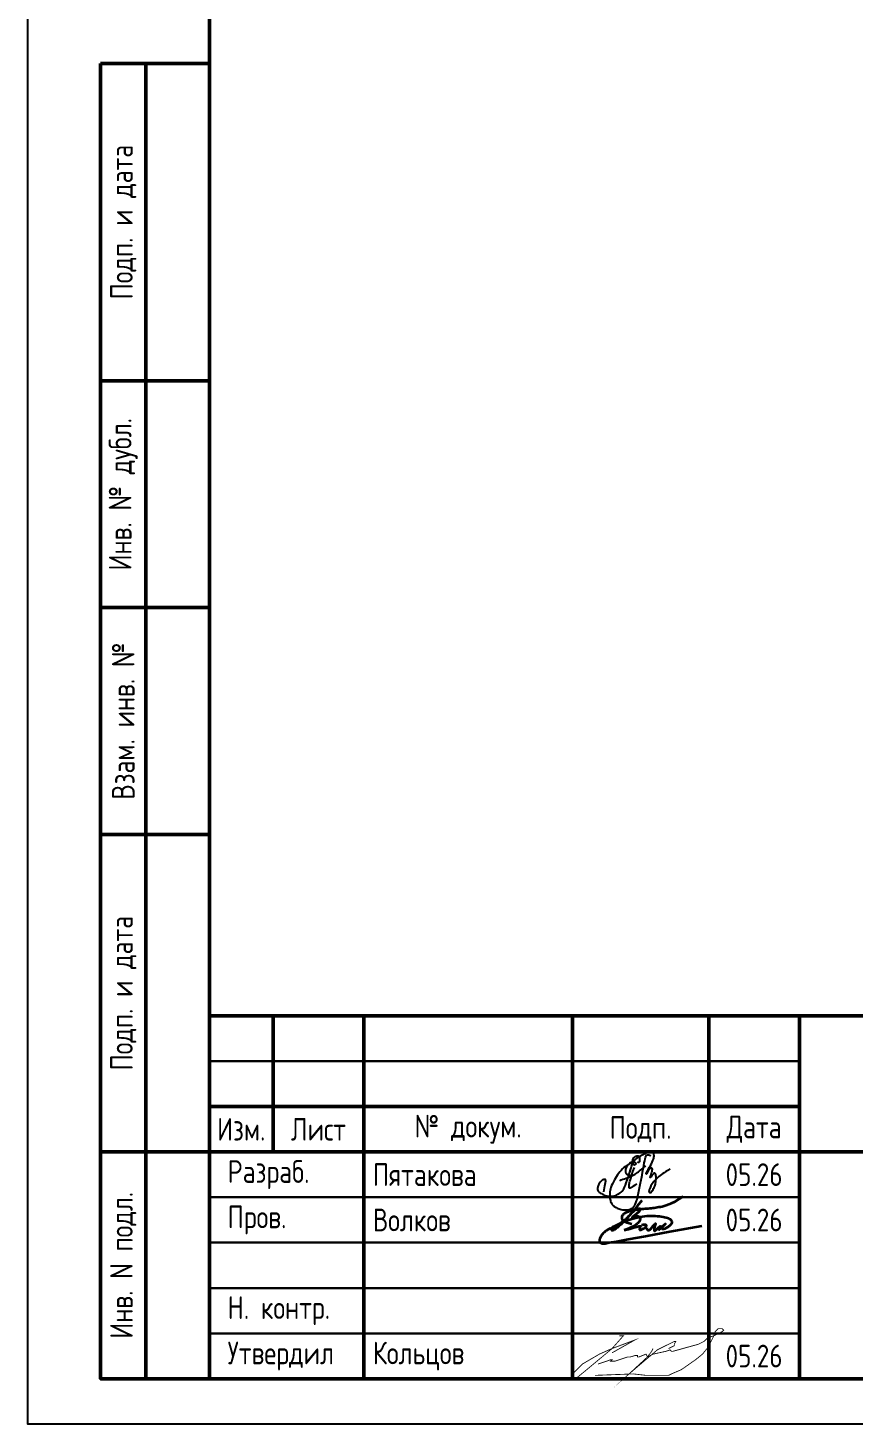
# Model space of a CAD drawing. Header units: millimetres. Extents: x -1533 to 5846, y -90 to 586.
# Drawn here: x -1260 to -1169, y 0 to 153.9 of the extents above; entities that cross this region are included whole.
import ezdxf

# ---------------------------------------------------------------- set-up
doc = ezdxf.new("R2010")
doc.units = ezdxf.units.MM
doc.styles.add('Gost_type_A', font='GOST_A.TTF')

# ---------------------------------------------------------------- blocks, each defined once
blk = doc.blocks.new('Штамп левый нижний')
at = {"lineweight": 50}
for points in [[(-12, 145), (-7, 145), (-7, 110), (-12, 110)], [(-7, 145), (0, 145), (0, 110), (-7, 110)], [(-12, 110), (-7, 110), (-7, 85), (-12, 85)], [(-7, 110), (0, 110), (0, 85), (-7, 85)], [(-12, 85), (-7, 85), (-7, 60), (-12, 60)], [(-7, 85), (0, 85), (0, 60), (-7, 60)], [(-12, 60), (-7, 60), (-7, 25), (-12, 25)], [(-7, 60), (0, 60), (0, 25), (-7, 25)], [(-12, 25), (-7, 25), (-7, 0), (-12, 0)], [(-7, 25), (0, 25), (0, 0), (-7, 0)]]:
    blk.add_lwpolyline(points, close=True, dxfattribs=at)
at = {"char_height": 2.5, "attachment_point": 5, "rotation": 90, "style": 'Gost_type_A'}
for s, insert, width in [('Подп. и дата', (-9.5, 127.5), 35), ('Инв. № дубл.', (-9.5, 97.5), 25), ('Взам. инв. №', (-9.5, 72.5), 25), ('Подп. и дата', (-9.5, 42.5), 35), ('Инв. N подл.', (-9.5, 12.5), 25)]:
    blk.add_mtext(s, dxfattribs=dict(at, insert=insert, width=width))
blk = doc.blocks.new('Формат_А4')
blk.add_lwpolyline([(0, 297), (0, 0), (-210, 0), (-210, 297)], close=True)
at = {"lineweight": 50}
blk.add_lwpolyline([(-190, 292), (-5, 292), (-5, 5), (-190, 5)], close=True, dxfattribs=at)
blk = doc.blocks.new('Штамп большой нижний текстовый')
for points in [[(-185, 40), (-178, 40), (-178, 35), (-185, 35)], [(-178, 40), (-168, 40), (-168, 35), (-178, 35)], [(-168, 40), (-145, 40), (-145, 35), (-168, 35)], [(-145, 40), (-130, 40), (-130, 35), (-145, 35)], [(-130, 40), (-120, 40), (-120, 35), (-130, 35)], [(-185, 35), (-178, 35), (-178, 30), (-185, 30)], [(-178, 35), (-168, 35), (-168, 30), (-178, 30)], [(-168, 35), (-145, 35), (-145, 30), (-168, 30)], [(-145, 35), (-130, 35), (-130, 30), (-145, 30)], [(-130, 35), (-120, 35), (-120, 30), (-130, 30)], [(-185, 25), (-168, 25), (-168, 20), (-185, 20)], [(-168, 25), (-145, 25), (-145, 20), (-168, 20)], [(-145, 25), (-130, 25), (-130, 20), (-145, 20)], [(-130, 25), (-120, 25), (-120, 20), (-130, 20)], [(-185, 20), (-168, 20), (-168, 15), (-185, 15)], [(-168, 20), (-145, 20), (-145, 15), (-168, 15)], [(-145, 20), (-130, 20), (-130, 15), (-145, 15)], [(-130, 20), (-120, 20), (-120, 15), (-130, 15)], [(-185, 15), (-168, 15), (-168, 10), (-185, 10)], [(-168, 15), (-145, 15), (-145, 10), (-168, 10)], [(-145, 15), (-130, 15), (-130, 10), (-145, 10)], [(-130, 15), (-120, 15), (-120, 10), (-130, 10)], [(-185, 10), (-168, 10), (-168, 5), (-185, 5)], [(-168, 10), (-145, 10), (-145, 5), (-168, 5)], [(-145, 10), (-130, 10), (-130, 5), (-145, 5)], [(-130, 10), (-120, 10), (-120, 5), (-130, 5)], [(-185, 5), (-168, 5), (-168, 0), (-185, 0)], [(-168, 5), (-145, 5), (-145, 0), (-168, 0)], [(-145, 5), (-130, 5), (-130, 0), (-145, 0)], [(-130, 5), (-120, 5), (-120, 0), (-130, 0)]]:
    blk.add_lwpolyline(points, close=True)
at = {"lineweight": 50}
for points in [[(-185, 40), (-120, 40), (-120, 30), (-185, 30)], [(-178, 40), (-168, 40), (-168, 30), (-178, 30)], [(-145, 40), (-130, 40), (-130, 30), (-145, 30)], [(-120, 25), (0, 25), (0, 40), (-120, 40)], [(-185, 30), (-178, 30), (-178, 25), (-185, 25)], [(-178, 30), (-168, 30), (-168, 25), (-178, 25)], [(-168, 30), (-145, 30), (-145, 25), (-168, 25)], [(-145, 30), (-130, 30), (-130, 25), (-145, 25)], [(-130, 30), (-120, 30), (-120, 25), (-130, 25)], [(-185, 25), (-168, 25), (-168, 0), (-185, 0)], [(-168, 25), (-145, 25), (-145, 0), (-168, 0)], [(-145, 25), (-130, 25), (-130, 0), (-145, 0)], [(-130, 25), (-120, 25), (-120, 0), (-130, 0)], [(-120, 25), (-50, 25), (-50, 0), (-120, 0)]]:
    blk.add_lwpolyline(points, close=True, dxfattribs=at)
at = {"char_height": 2.5, "style": 'Gost_type_A'}
for s, insert, width, attachment_point in [('Изм.', (-181.5, 27.5), 7, 5), ('Лист', (-173, 27.5), 10, 5), ('№ докум.', (-156.5, 27.5), 23, 5), ('Подп.', (-137.5, 27.5), 15, 5), ('Дата', (-125, 27.5), 10, 5), ('\\pxl0.8;Разраб.', (-185, 22.5), 17, 4), ('\\pxl0.8;Пров.', (-185, 17.5), 17, 4), ('\\pxl0.8;Н. контр.', (-185, 7.5), 17, 4), ('\\pxl0.8;Утвердил', (-185, 2.5), 17, 4)]:
    blk.add_mtext(s, dxfattribs=dict(at, insert=insert, width=width, attachment_point=attachment_point))
blk = doc.blocks.new('Сотрудник 7_1')
at = {"lineweight": 35}
for points in [[(5.51, 4.62), (4.98, 3.97), (4.54, 3.43), (4.18, 3.01), (3.9, 2.68), (3.67, 2.43), (3.49, 2.24), (3.34, 2.09), (3.21, 1.97), (3.08, 1.86), (2.97, 1.76), (2.86, 1.67), (2.76, 1.6), (2.67, 1.53), (2.59, 1.47), (2.52, 1.42), (2.45, 1.38), (2.4, 1.35), (2.35, 1.33), (2.31, 1.31), (2.28, 1.3), (2.25, 1.3), (2.23, 1.3), (2.21, 1.31), (2.2, 1.31), (2.19, 1.33), (2.18, 1.34), (2.18, 1.36), (2.18, 1.38), (2.18, 1.4), (2.19, 1.42), (2.2, 1.45), (2.22, 1.48), (2.25, 1.51), (2.28, 1.55), (2.32, 1.59), (2.36, 1.63), (2.42, 1.67), (2.49, 1.72), (2.56, 1.78), (2.65, 1.84), (2.75, 1.9), (2.87, 1.97), (2.99, 2.04), (3.12, 2.12), (3.25, 2.21), (3.39, 2.3), (3.53, 2.41), (3.67, 2.52), (3.81, 2.64), (3.94, 2.77), (4.07, 2.9), (4.2, 3.03), (4.32, 3.15), (4.44, 3.27), (4.55, 3.37), (4.65, 3.46), (4.74, 3.54), (4.82, 3.6), (4.9, 3.64), (4.97, 3.68), (5.03, 3.7), (5.08, 3.72), (5.13, 3.73), (5.17, 3.73), (5.21, 3.73), (5.24, 3.73), (5.26, 3.73), (5.28, 3.72), (5.3, 3.71), (5.31, 3.7), (5.32, 3.68), (5.33, 3.66), (5.33, 3.64), (5.32, 3.61), (5.32, 3.58), (5.3, 3.54), (5.28, 3.5), (5.25, 3.46), (5.21, 3.41), (5.16, 3.36), (5.1, 3.3), (5.03, 3.23), (4.96, 3.17), (4.88, 3.1), (4.8, 3.04), (4.72, 2.98), (4.65, 2.92), (4.59, 2.87), (4.53, 2.83), (4.49, 2.8), (4.46, 2.77), (4.43, 2.76), (4.42, 2.75), (4.42, 2.74), (4.43, 2.75), (4.45, 2.75), (4.49, 2.76), (4.53, 2.78), (4.58, 2.8), (4.64, 2.82), (4.7, 2.84), (4.76, 2.85), (4.83, 2.86), (4.89, 2.87), (4.95, 2.88), (5.01, 2.87), (5.06, 2.87), (5.11, 2.85), (5.15, 2.84), (5.19, 2.81), (5.22, 2.78), (5.25, 2.75), (5.27, 2.72), (5.29, 2.68), (5.3, 2.63), (5.3, 2.59), (5.3, 2.54), (5.29, 2.49), (5.27, 2.44), (5.26, 2.38), (5.23, 2.33), (5.2, 2.28), (5.17, 2.22), (5.12, 2.17), (5.07, 2.11), (5, 2.05), (4.92, 1.99), (4.83, 1.93), (4.73, 1.86), (4.6, 1.79), (4.47, 1.72), (4.31, 1.65), (4.15, 1.57), (3.96, 1.49), (3.76, 1.41), (3.54, 1.32)], [(4.39, 2), (4.09, 2.07), (3.85, 2.15), (3.67, 2.21), (3.55, 2.27), (3.46, 2.33), (3.4, 2.39), (3.37, 2.44), (3.35, 2.5), (3.33, 2.55), (3.32, 2.61), (3.31, 2.66), (3.31, 2.72), (3.31, 2.77), (3.32, 2.83), (3.34, 2.89), (3.36, 2.94), (3.39, 2.99), (3.43, 3.05), (3.48, 3.1), (3.54, 3.15), (3.6, 3.2), (3.67, 3.24), (3.74, 3.29), (3.82, 3.33), (3.91, 3.37), (4.01, 3.4), (4.11, 3.44), (4.22, 3.47), (4.34, 3.5), (4.47, 3.53), (4.62, 3.56), (4.77, 3.58), (4.93, 3.61), (5.11, 3.63), (5.29, 3.65), (5.48, 3.67), (5.67, 3.69), (5.85, 3.71), (6.04, 3.72), (6.21, 3.74), (6.38, 3.76), (6.55, 3.77), (6.71, 3.79), (6.86, 3.81), (7.02, 3.83), (7.19, 3.86), (7.36, 3.89), (7.54, 3.92), (7.74, 3.96), (7.95, 4.01), (8.19, 4.09), (8.47, 4.19), (8.78, 4.33), (9.15, 4.51), (9.57, 4.74), (10.05, 5.03)], [(6.04, 1.58), (6.05, 1.53), (6.06, 1.49), (6.06, 1.46), (6.07, 1.43), (6.09, 1.4), (6.1, 1.38), (6.12, 1.36), (6.14, 1.35), (6.16, 1.33), (6.19, 1.33), (6.22, 1.33), (6.25, 1.33), (6.28, 1.33), (6.31, 1.34), (6.34, 1.36), (6.37, 1.38), (6.4, 1.4), (6.43, 1.43), (6.46, 1.46), (6.49, 1.5), (6.52, 1.53), (6.55, 1.57), (6.58, 1.62), (6.62, 1.66), (6.65, 1.71), (6.69, 1.75), (6.73, 1.8), (6.78, 1.84), (6.82, 1.88), (6.85, 1.92), (6.89, 1.95), (6.92, 1.98), (6.95, 2.01), (6.97, 2.03), (6.98, 2.05), (7, 2.06), (7, 2.06), (7.01, 2.06), (7.01, 2.05), (7, 2.03), (7, 2), (6.99, 1.96), (6.97, 1.93), (6.96, 1.88), (6.94, 1.83), (6.93, 1.79), (6.91, 1.74), (6.9, 1.69), (6.89, 1.64), (6.88, 1.6), (6.87, 1.56), (6.86, 1.53), (6.85, 1.49), (6.84, 1.46), (6.84, 1.43), (6.84, 1.41), (6.84, 1.38), (6.84, 1.36), (6.84, 1.35), (6.84, 1.33), (6.84, 1.32), (6.85, 1.31), (6.86, 1.3), (6.86, 1.29), (6.87, 1.29), (6.88, 1.28), (6.89, 1.28), (6.9, 1.27), (6.91, 1.27), (6.92, 1.27), (6.93, 1.28), (6.95, 1.28), (6.96, 1.29), (6.97, 1.29), (6.98, 1.3), (7, 1.32), (7.03, 1.34), (7.06, 1.37), (7.1, 1.41), (7.15, 1.45), (7.21, 1.5), (7.27, 1.56), (7.34, 1.62), (7.41, 1.68), (7.48, 1.73), (7.54, 1.77), (7.58, 1.79), (7.6, 1.79), (7.61, 1.77), (7.59, 1.72), (7.57, 1.67), (7.54, 1.61), (7.5, 1.54), (7.46, 1.48), (7.43, 1.43), (7.41, 1.4), (7.4, 1.38), (7.41, 1.38), (7.42, 1.4), (7.45, 1.43), (7.49, 1.48), (7.54, 1.53), (7.6, 1.59), (7.66, 1.66), (7.73, 1.72), (7.81, 1.79), (7.88, 1.85), (7.95, 1.9), (8.01, 1.95), (8.06, 1.99), (8.09, 2.01), (8.11, 2.02), (8.1, 2.02), (8.07, 1.99), (8.03, 1.96), (7.98, 1.91), (7.92, 1.86), (7.87, 1.81), (7.81, 1.76), (7.76, 1.71), (7.73, 1.67), (7.7, 1.64), (7.68, 1.61), (7.67, 1.58), (7.67, 1.56), (7.67, 1.54), (7.68, 1.53), (7.7, 1.51), (7.71, 1.5), (7.73, 1.49), (7.75, 1.48), (7.77, 1.48), (7.8, 1.47), (7.83, 1.47), (7.87, 1.48), (7.91, 1.48), (7.96, 1.5), (8.01, 1.51), (8.07, 1.53), (8.13, 1.55), (8.19, 1.58), (8.26, 1.62), (8.33, 1.66), (8.4, 1.71), (8.48, 1.76), (8.55, 1.82), (8.63, 1.89), (8.69, 1.95), (8.75, 2.02), (8.79, 2.1), (8.82, 2.17), (8.83, 2.24), (8.81, 2.31), (8.78, 2.37), (8.72, 2.44), (8.65, 2.5), (8.56, 2.56), (8.44, 2.61), (8.31, 2.66), (8.17, 2.71), (8, 2.75), (7.83, 2.78), (7.64, 2.81), (7.44, 2.84), (7.22, 2.86), (7, 2.88), (6.77, 2.88), (6.53, 2.89), (6.29, 2.88), (6.04, 2.87), (5.79, 2.84), (5.52, 2.81), (5.25, 2.77), (4.97, 2.71), (4.68, 2.64), (4.38, 2.55), (4.06, 2.44), (3.74, 2.32), (3.42, 2.2), (3.11, 2.06), (2.8, 1.92), (2.51, 1.78), (2.25, 1.65), (2.01, 1.52), (1.8, 1.4), (1.62, 1.29), (1.47, 1.18), (1.35, 1.09), (1.24, 0.99), (1.15, 0.91), (1.08, 0.82), (1.02, 0.74), (0.97, 0.65), (0.93, 0.57), (0.89, 0.49), (0.86, 0.41), (0.84, 0.34), (0.83, 0.27), (0.82, 0.21), (0.82, 0.15), (0.83, 0.11), (0.84, 0.07), (0.85, 0.04), (0.87, 0.01), (0.89, -0.01), (0.91, -0.03), (0.94, -0.05), (0.97, -0.07), (1, -0.08), (1.03, -0.1), (1.07, -0.11), (1.1, -0.12), (1.13, -0.13), (1.17, -0.14), (1.2, -0.15), (1.24, -0.15), (1.29, -0.15), (1.47, -0.12), (1.9, -0.04), (2.7, 0.1), (3.99, 0.34), (5.91, 0.69), (8.58, 1.18), (12.12, 1.82)], [(3.54, 1.32), (4.17, 1.5), (4.63, 1.63), (4.96, 1.71), (5.17, 1.76), (5.28, 1.77), (5.33, 1.76), (5.34, 1.73), (5.32, 1.7), (5.3, 1.66), (5.28, 1.62), (5.27, 1.58), (5.26, 1.55), (5.25, 1.51), (5.24, 1.48), (5.24, 1.45), (5.24, 1.42), (5.24, 1.4), (5.25, 1.39), (5.26, 1.37), (5.27, 1.36), (5.29, 1.36), (5.31, 1.36), (5.33, 1.36), (5.35, 1.36), (5.39, 1.37), (5.42, 1.38), (5.46, 1.4), (5.49, 1.41), (5.54, 1.43), (5.58, 1.45), (5.62, 1.48), (5.67, 1.51), (5.72, 1.54), (5.76, 1.57), (5.81, 1.61), (5.85, 1.64), (5.89, 1.68), (5.93, 1.72), (5.96, 1.75), (5.99, 1.78), (6, 1.81), (6.02, 1.83), (6.02, 1.86), (6.01, 1.87), (6, 1.89), (5.98, 1.9), (5.95, 1.91), (5.91, 1.92), (5.87, 1.92), (5.81, 1.92), (5.75, 1.92), (5.69, 1.92), (5.63, 1.91), (5.57, 1.9), (5.51, 1.89), (5.46, 1.88)]]:
    blk.add_lwpolyline(points, dxfattribs=at)

msp = doc.modelspace()

# ---------------------------------------------------------------- linework, layer by layer
at = {"const_width": 0.0934}
for points in [[(-1194.86, 9.73), (-1194.4, 9.73), (-1195.64, 8.33), (-1196.57, 7.55), (-1198.52, 5.93), (-1199.64, 5), (-1200, 5), (-1200, 5.22), (-1199.84, 5.68), (-1198.91, 6.62), (-1197.04, 7.71), (-1195.64, 8.33), (-1193.15, 9.26), (-1195.64, 7.86)], [(-1197.2, 6.62), (-1196.26, 6.93), (-1195.8, 7.09), (-1195.64, 7.09), (-1195.8, 6.93), (-1195.64, 6.93), (-1195.33, 6.93), (-1193.93, 7.4), (-1193.62, 7.4), (-1193.15, 7.55), (-1192.84, 7.55), (-1192.84, 7.4), (-1192.68, 7.4), (-1191.9, 7.71), (-1191.75, 7.4), (-1191.13, 7.71), (-1189.72, 8.02), (-1189.26, 8.18), (-1189.1, 8.02), (-1188.95, 8.02), (-1186.14, 8.8), (-1185.52, 9.11), (-1185.21, 9.42), (-1184.9, 9.58), (-1184.43, 9.73), (-1183.81, 10.04), (-1183.5, 10.2), (-1183.34, 10.35), (-1183.5, 10.51), (-1183.81, 10.51), (-1183.96, 10.51), (-1184.28, 10.2), (-1184.43, 9.73), (-1185.05, 8.49), (-1185.68, 7.71), (-1186.45, 7.09), (-1188.01, 6), (-1189.1, 5.53), (-1189.41, 5.37), (-1191.9, 5.37), (-1193.31, 5.53), (-1197.51, 5.37)], [(-1191.13, 8.33), (-1191.28, 8.02), (-1191.75, 7.4), (-1193.77, 5.53), (-1190.66, 8.18), (-1188.79, 9.11), (-1188.63, 9.11), (-1188.79, 8.8), (-1188.79, 8.64), (-1189.41, 8.33)]]:
    msp.add_lwpolyline(points, dxfattribs=at)
for points in [[(-1196.56, 25.61), (-1196.34, 26.72), (-1196.34, 26.91), (-1196.41, 27), (-1196.58, 26.94), (-1196.68, 26.94), (-1196.86, 26.78), (-1197.19, 26.35), (-1197.24, 26.02), (-1197.24, 25.72), (-1197.14, 25.61), (-1196.7, 25.32), (-1196.31, 25.16), (-1196, 25.1), (-1195.55, 25.1), (-1194.99, 25.31), (-1194.53, 25.63), (-1194.19, 26.23), (-1193.77, 27.53), (-1193.46, 28.55), (-1193.4, 28.71), (-1193.32, 28.85), (-1193.23, 28.92), (-1193.17, 28.92), (-1193.05, 28.76), (-1193, 28.65), (-1193.1, 28.55), (-1193.18, 28.55), (-1193.29, 28.62), (-1193.35, 28.89), (-1193.35, 29.05), (-1193.35, 29.24), (-1193.24, 29.39), (-1193.12, 29.49), (-1192.93, 29.58), (-1192.74, 29.58), (-1192.62, 29.51), (-1192.62, 29.38), (-1192.62, 29.15), (-1192.62, 28.89), (-1192.7, 28.81), (-1192.8, 28.81), (-1192.86, 28.87)], [(-1189.23, 28.11), (-1189.63, 27.88), (-1190.07, 27.62), (-1190.63, 27.16), (-1191.04, 26.77), (-1191.39, 26.21), (-1191.55, 25.88), (-1191.58, 25.73), (-1191.58, 25.6), (-1191.54, 25.54), (-1191.45, 25.5), (-1191.35, 25.54), (-1191.27, 25.61), (-1190.98, 26.11), (-1190.86, 26.35), (-1190.86, 26.56), (-1190.8, 26.85), (-1190.8, 27.17), (-1190.8, 27.43), (-1190.88, 27.61), (-1190.94, 27.66), (-1191.02, 27.66), (-1191.13, 27.55), (-1191.25, 27.42), (-1191.35, 27.25), (-1191.41, 27.17), (-1191.48, 27.17), (-1191.38, 27.37), (-1191.28, 27.69), (-1191.2, 28), (-1191.2, 28.19), (-1191.3, 28.27), (-1191.37, 28.27), (-1191.46, 28.18), (-1191.56, 28.1), (-1191.66, 27.94), (-1191.74, 27.77), (-1191.81, 27.61), (-1191.86, 27.54), (-1191.92, 27.6), (-1191.85, 27.76), (-1191.25, 28.78), (-1191.01, 29.35), (-1191.01, 29.72), (-1191.1, 29.96), (-1191.27, 30.07), (-1191.69, 29.96), (-1192.15, 29.76), (-1192.63, 29.5), (-1193.58, 28.82), (-1194.4, 28.28), (-1194.91, 27.67), (-1195.4, 26.93), (-1195.82, 26.05), (-1195.9, 25.44), (-1195.9, 24.86), (-1195.78, 24.41), (-1195.53, 24.09), (-1195.28, 23.91), (-1194.9, 23.72), (-1194.38, 23.59), (-1193.73, 23.59), (-1193.23, 23.91), (-1192.95, 24.43), (-1192.59, 26.13), (-1192.33, 27.38), (-1192.1, 28.93), (-1191.9, 29.6), (-1191.77, 29.7), (-1191.57, 29.7), (-1191.39, 29.61)], [(-1194.78, 26.83), (-1194.58, 26.95), (-1194.13, 27.09), (-1193.31, 27.43), (-1192.9, 27.69), (-1192.33, 28.13), (-1192.05, 28.36), (-1191.96, 28.5)], [(-1193.23, 28.91), (-1193.29, 28.97), (-1193.54, 28.88), (-1193.94, 28.54), (-1194.17, 28.17), (-1194.17, 27.74), (-1194.06, 27.55), (-1193.81, 27.43), (-1193.43, 27.4)], [(-1192.91, 26.45), (-1193.37, 26.2), (-1193.53, 26.06), (-1193.63, 26), (-1193.74, 26), (-1193.78, 26.07), (-1193.78, 26.28), (-1193.64, 26.99), (-1193.19, 28.3)]]:
    msp.add_open_spline(points, degree=3)

# ---------------------------------------------------------------- block references
at = {"color": 1}
for name, p in [('Формат_А4', (-1050, 0)), ('Штамп левый нижний', (-1240, 5)), ('Штамп большой нижний текстовый', (-1055, 5))]:
    msp.add_blockref(name, p, dxfattribs=at)
msp.add_blockref('Сотрудник 7_1', (-1197.86, 20.04))

# ---------------------------------------------------------------- texts
at = {"char_height": 2.5, "style": 'Gost_type_A'}
for s, insert, width, attachment_point in [('Пятакова', (-1222, 27.5), 22, 4), ('05.26', (-1180, 27.5), 10, 5), ('Волков', (-1222, 22.5), 22, 4), ('05.26', (-1180, 22.5), 10, 5), ('Кольцов', (-1222, 7.5), 22, 4), ('05.26', (-1180, 7.5), 10, 5)]:
    msp.add_mtext(s, dxfattribs=dict(at, insert=insert, width=width, attachment_point=attachment_point))

doc.saveas('drawing.dxf')
